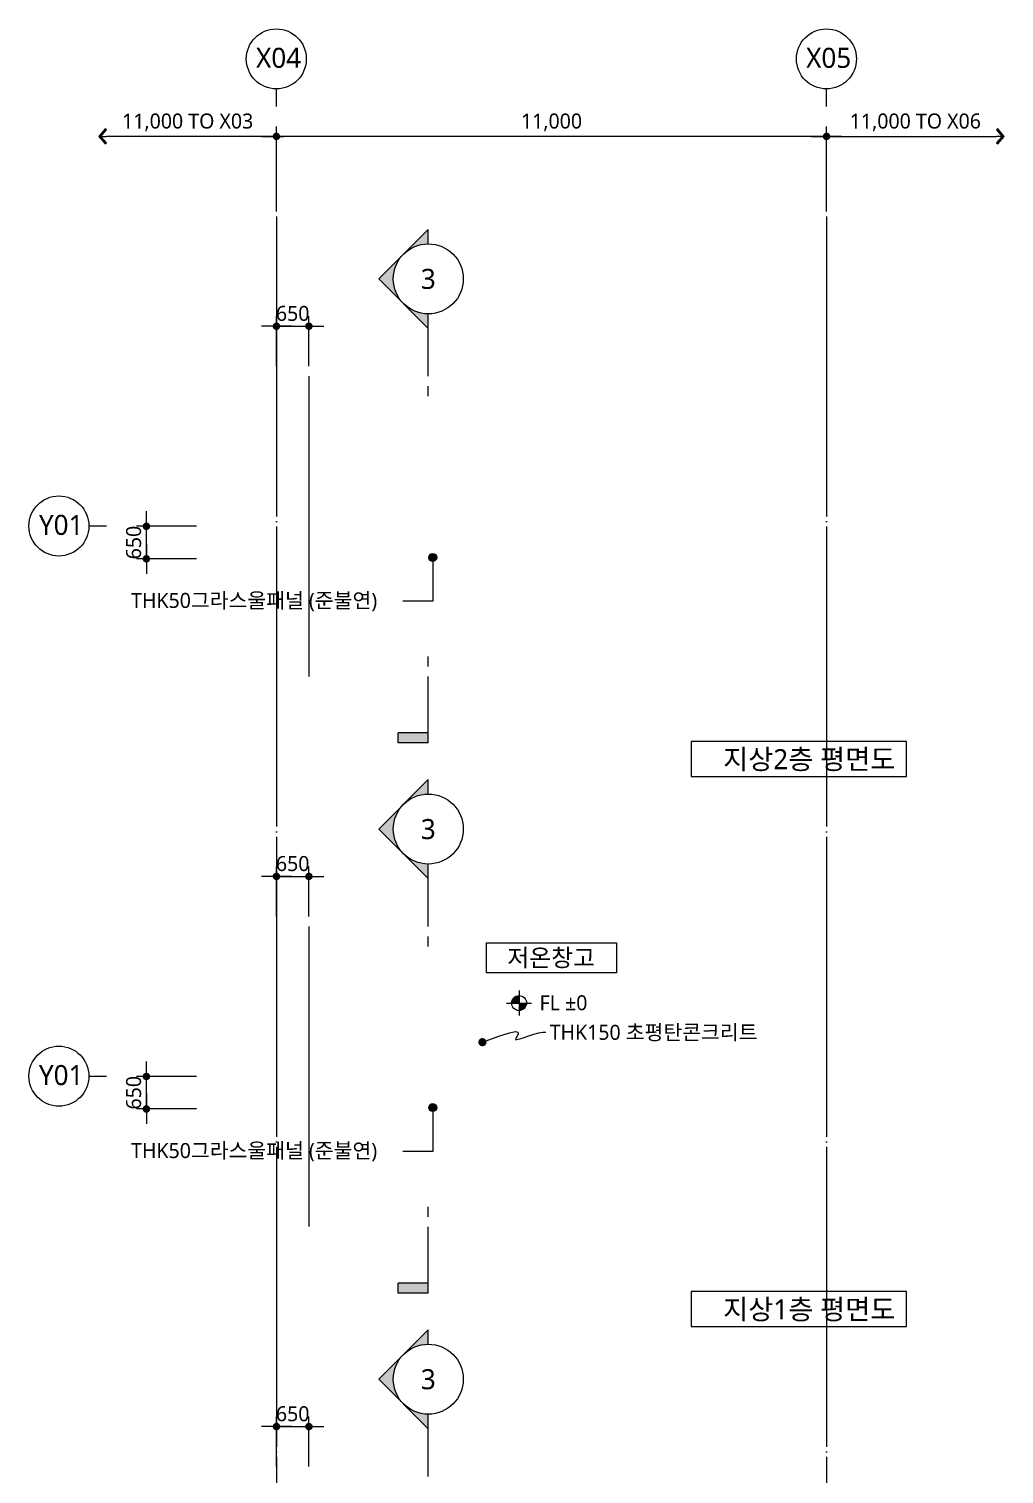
# Model space of a CAD drawing. Header units: millimetres. Extents: x -420989 to -259189, y -1306565 to -1134794.
# Drawn here: x -420989 to -401489, y -1223089 to -1194194 of the extents above; entities that cross this region are included whole.
import ezdxf
from ezdxf.enums import TextEntityAlignment as Align

# ---------------------------------------------------------------- set-up
doc = ezdxf.new("R2010")
doc.units = ezdxf.units.MM
doc.header["$LTSCALE"] = 100
doc.header["$MEASUREMENT"] = 0
doc.linetypes.add('CEN', pattern=[62, 60, -1, 0, -1])
doc.layers.get('0').update_dxf_attribs({"linetype": 'CONTINUOUS'})
for name, color, linetype in [('7-지시선', 7, 'CONTINUOUS'), ('A-DIMS', 7, 'CONTINUOUS'), ('A-MKXS-LEAD', 7, 'CONTINUOUS'), ('TEXT', 4, 'CONTINUOUS')]:
    doc.layers.add(name, color=color, linetype=linetype)
for name, color, linetype, lineweight in [('A-AXIS-BUBL', 7, 'CONTINUOUS', 25), ('A-AXIS-LINE', 1, 'CEN', 15), ('A-CONC-LIN1', 2, 'CONTINUOUS', 40), ('A-MKXS-MAK1', 3, 'CONTINUOUS', 25), ('A-MKXS-TEXT1', 3, 'CONTINUOUS', 25), ('A-MKXS-TEXT2', 7, 'CONTINUOUS', 25), ('A-MKXX-NAME', 3, 'CONTINUOUS', 25), ('A-MKXX-SYMB', 7, 'CONTINUOUS', 25), ('A-XXXX-SYMB', 7, 'CONTINUOUS', 25), ('A-XXXX-TXT1', 3, 'CONTINUOUS', 25), ('A-XXXX-TXT2', 3, 'CONTINUOUS', 25)]:
    doc.layers.add(name, color=color, linetype=linetype, lineweight=lineweight)
doc.styles.add('HY울릉도L', font='')
doc.styles.add('맑은고딕', font='malgun.ttf')
doc.styles.get('HY울릉도L').set_extended_font_data('HYwulM')
doc.dimstyles.new('CDIM', dxfattribs={"dimtxt": 3, "dimasz": 1.5, "dimexe": 2, "dimexo": 1, "dimgap": 1, "dimtad": 1, "dimdec": 0, "dimrnd": 0.5, "dimzin": 0, "dimdsep": 32, "dimlunit": 6, "dimtxsty": 'HY울릉도L', "dimblk1": '_CIDOT', "dimblk2": '_CIDOT', "dimsah": 1, "dimcen": 5.5, "dimclrd": 2, "dimclre": 2, "dimclrt": 7, "dimadec": 0, "dimazin": 0, "dimtfac": 1, "dimtdec": 0, "dimtix": 1, "dimtmove": 2, "dimatfit": 1, "dimldrblk": '_CIDOT', "dimfxl": 1, "dimtolj": 1, "dimtzin": 0, "dimlwd": -1, "dimarcsym": 0})

# ---------------------------------------------------------------- blocks, each defined once
blk = doc.blocks.new('A$C1F441119')
at = {"layer": 'A-MKXS-MAK1'}
h = blk.add_hatch(color=256, dxfattribs=at)
h.paths.add_polyline_path([(-41, 1006), (-536, 511, -0.414214), (454, 511)])
h.paths.add_polyline_path([(-536, 511), (-1031, 16), (-741, 16, -0.198912)])
h.paths.add_polyline_path([(454, 511, -0.198912), (659, 16), (949, 16)])
for p, q in [((-1031, 16), (-41, 1006)), ((949, 16), (-41, 1006)), ((-2387, 16), (-2187, 16)), ((-1987, 16), (-741, 16)), ((659, 16), (949, 16))]:
    blk.add_line(p, q, dxfattribs=at)
blk.add_circle((-41, 16), 700, dxfattribs=at)
blk = doc.blocks.new('A$C55C64937')
at = {"layer": 'A-MKXS-MAK1'}
blk.add_hatch(color=256, dxfattribs=at).paths.add_polyline_path([(-1526, 600), (-1726, 600), (-1726, 0), (-1526, 0)])
for p, q in [((-1726, 600), (-1526, 600)), ((-1726, 0), (-1726, 600)), ((-1526, 0), (-1526, 600)), ((-1726, 0), (-400, 0)), ((-200, 0), (0, 0))]:
    blk.add_line(p, q, dxfattribs=at)
blk = doc.blocks.new('_CIDOT')
at = {"color": 0, "linetype": 'ByBlock'}
blk.add_line((2, 0), (-1, 0), dxfattribs=at)
at = {"color": 0, "linetype": 'ByBlock', "const_width": 0.5}
blk.add_lwpolyline([(-0.25, 0, 1), (0.25, 0, 1)], format="xyb", close=True, dxfattribs=at)
blk = doc.blocks.new('*D213')
at = {"layer": 'A-DIMS', "transparency": 16777216}
for p, q in [((-418639, -1203989), (-418639, -1203839)), ((-418639, -1204789), (-418639, -1204139)), ((-418639, -1204939), (-418639, -1205089))]:
    blk.add_line(p, q, dxfattribs=at)
at = {"layer": 'A-DIMS', "lineweight": -2, "transparency": 16777216}
for p, q in [((-417639, -1204139), (-418839, -1204139)), ((-417639, -1204789), (-418839, -1204789))]:
    blk.add_line(p, q, dxfattribs=at)
at = {"layer": 'A-DIMS', "transparency": 16777216, "xscale": 150, "yscale": 150, "zscale": 150}
for p, rotation in [((-418639, -1204139), 270), ((-418639, -1204789), 90)]:
    blk.add_blockref('_CIDOT', p, dxfattribs=dict(at, rotation=rotation))
at = {"layer": 'A-DIMS', "color": 3, "transparency": 16777216, "insert": (-418894, -1204464), "char_height": 300, "attachment_point": 5, "rotation": 90, "style": '맑은고딕'}
blk.add_mtext('\\A1;650', dxfattribs=at)
blk = doc.blocks.new('*D214')
at = {"layer": 'A-DIMS', "transparency": 16777216}
for p, q in [((-418639, -1214989), (-418639, -1214839)), ((-418639, -1215789), (-418639, -1215139)), ((-418639, -1215939), (-418639, -1216089))]:
    blk.add_line(p, q, dxfattribs=at)
at = {"layer": 'A-DIMS', "lineweight": -2, "transparency": 16777216}
for p, q in [((-417639, -1215139), (-418839, -1215139)), ((-417639, -1215789), (-418839, -1215789))]:
    blk.add_line(p, q, dxfattribs=at)
at = {"layer": 'A-DIMS', "transparency": 16777216, "xscale": 150, "yscale": 150, "zscale": 150}
for p, rotation in [((-418639, -1215139), 270), ((-418639, -1215789), 90)]:
    blk.add_blockref('_CIDOT', p, dxfattribs=dict(at, rotation=rotation))
at = {"layer": 'A-DIMS', "color": 3, "transparency": 16777216, "insert": (-418894, -1215464), "char_height": 300, "attachment_point": 5, "rotation": 90, "style": '맑은고딕'}
blk.add_mtext('\\A1;650', dxfattribs=at)
blk = doc.blocks.new('*D219')
at = {"layer": 'A-DIMS', "lineweight": -2, "transparency": 16777216}
for p, q in [((-416039, -1197844), (-416039, -1196144)), ((-405039, -1197844), (-405039, -1196144))]:
    blk.add_line(p, q, dxfattribs=at)
at = {"layer": 'A-DIMS', "transparency": 16777216}
blk.add_line((-405189, -1196344), (-415889, -1196344), dxfattribs=at)
at = {"layer": 'A-DIMS', "transparency": 16777216, "xscale": 150, "yscale": 150, "zscale": 150, "rotation": 180}
blk.add_blockref('_CIDOT', (-416039, -1196344), dxfattribs=at)
at = {"layer": 'A-DIMS', "transparency": 16777216, "xscale": 150, "yscale": 150, "zscale": 150}
blk.add_blockref('_CIDOT', (-405039, -1196344), dxfattribs=at)
at = {"layer": 'A-DIMS', "color": 3, "transparency": 16777216, "insert": (-410539, -1196063), "char_height": 300, "attachment_point": 5, "style": '맑은고딕'}
blk.add_mtext('\\A1;11,000', dxfattribs=at)
blk = doc.blocks.new('ARROW2')
blk.add_lwpolyline([(-1, 0.87), (-0.26, 0), (-1, -0.87), (-0.85, -1), (0, 0), (-0.85, 1)], close=True)
for points in [[(-1, 0.87), (-0.85, 1), (-0.26, 0), (0, 0)], [(-0.26, 0), (0, 0), (-1, -0.87), (-0.85, -1)]]:
    blk.add_solid(points)
at = {"layer": 'A-XXXX-SYMB'}
blk.add_line((0, 0), (-1, 0), dxfattribs=at)
blk = doc.blocks.new('*D220')
at = {"layer": 'A-DIMS', "lineweight": -2, "transparency": 16777216}
blk.add_line((-405039, -1197844), (-405039, -1196144), dxfattribs=at)
at = {"layer": 'A-DIMS', "transparency": 16777216}
blk.add_line((-404889, -1196344), (-401639, -1196344), dxfattribs=at)
at = {"layer": 'A-DIMS', "transparency": 16777216, "xscale": 150, "yscale": 150, "zscale": 150}
blk.add_blockref('ARROW2', (-401489, -1196344), dxfattribs=at)
at = {"layer": 'A-DIMS', "transparency": 16777216, "xscale": 150, "yscale": 150, "zscale": 150, "rotation": 180}
blk.add_blockref('_CIDOT', (-405039, -1196344), dxfattribs=at)
at = {"layer": 'A-DIMS', "color": 3, "transparency": 16777216, "insert": (-403264, -1196063), "char_height": 300, "attachment_point": 5, "style": '맑은고딕'}
blk.add_mtext('\\A1;11,000 TO X06', dxfattribs=at)
blk = doc.blocks.new('*D221')
at = {"layer": 'A-DIMS', "lineweight": -2, "transparency": 16777216}
blk.add_line((-416039, -1197844), (-416039, -1196144), dxfattribs=at)
at = {"layer": 'A-DIMS', "transparency": 16777216}
blk.add_line((-416189, -1196344), (-419439, -1196344), dxfattribs=at)
at = {"layer": 'A-DIMS', "transparency": 16777216, "xscale": 150, "yscale": 150, "zscale": 150, "rotation": 180}
blk.add_blockref('ARROW2', (-419589, -1196344), dxfattribs=at)
at = {"layer": 'A-DIMS', "transparency": 16777216, "xscale": 150, "yscale": 150, "zscale": 150}
blk.add_blockref('_CIDOT', (-416039, -1196344), dxfattribs=at)
at = {"layer": 'A-DIMS', "color": 3, "transparency": 16777216, "insert": (-417814, -1196063), "char_height": 300, "attachment_point": 5, "style": '맑은고딕'}
blk.add_mtext('\\A1;11,000 TO X03', dxfattribs=at)
blk = doc.blocks.new('*D286')
at = {"layer": 'A-DIMS', "lineweight": -2, "transparency": 16777216}
for p, q in [((-416039, -1222939), (-416039, -1221939)), ((-415389, -1222939), (-415389, -1221939))]:
    blk.add_line(p, q, dxfattribs=at)
at = {"layer": 'A-DIMS', "transparency": 16777216}
for p, q in [((-416189, -1222139), (-416339, -1222139)), ((-416039, -1222139), (-415389, -1222139)), ((-415239, -1222139), (-415089, -1222139))]:
    blk.add_line(p, q, dxfattribs=at)
at = {"layer": 'A-DIMS', "transparency": 16777216, "xscale": 150, "yscale": 150, "zscale": 150}
blk.add_blockref('_CIDOT', (-416039, -1222139), dxfattribs=at)
at = {"layer": 'A-DIMS', "transparency": 16777216, "xscale": 150, "yscale": 150, "zscale": 150, "rotation": 180}
blk.add_blockref('_CIDOT', (-415389, -1222139), dxfattribs=at)
at = {"layer": 'A-DIMS', "color": 3, "transparency": 16777216, "insert": (-415714, -1221884), "char_height": 300, "attachment_point": 5, "style": '맑은고딕'}
blk.add_mtext('\\A1;650', dxfattribs=at)
blk = doc.blocks.new('*D287')
at = {"layer": 'A-DIMS', "lineweight": -2, "transparency": 16777216}
for p, q in [((-416039, -1211939), (-416039, -1210939)), ((-415389, -1211939), (-415389, -1210939))]:
    blk.add_line(p, q, dxfattribs=at)
at = {"layer": 'A-DIMS', "transparency": 16777216}
for p, q in [((-416189, -1211139), (-416339, -1211139)), ((-416039, -1211139), (-415389, -1211139)), ((-415239, -1211139), (-415089, -1211139))]:
    blk.add_line(p, q, dxfattribs=at)
at = {"layer": 'A-DIMS', "transparency": 16777216, "xscale": 150, "yscale": 150, "zscale": 150}
blk.add_blockref('_CIDOT', (-416039, -1211139), dxfattribs=at)
at = {"layer": 'A-DIMS', "transparency": 16777216, "xscale": 150, "yscale": 150, "zscale": 150, "rotation": 180}
blk.add_blockref('_CIDOT', (-415389, -1211139), dxfattribs=at)
at = {"layer": 'A-DIMS', "color": 3, "transparency": 16777216, "insert": (-415714, -1210884), "char_height": 300, "attachment_point": 5, "style": '맑은고딕'}
blk.add_mtext('\\A1;650', dxfattribs=at)
blk = doc.blocks.new('*D288')
at = {"layer": 'A-DIMS', "lineweight": -2, "transparency": 16777216}
for p, q in [((-416039, -1200939), (-416039, -1199939)), ((-415389, -1200939), (-415389, -1199939))]:
    blk.add_line(p, q, dxfattribs=at)
at = {"layer": 'A-DIMS', "transparency": 16777216}
for p, q in [((-416189, -1200139), (-416339, -1200139)), ((-416039, -1200139), (-415389, -1200139)), ((-415239, -1200139), (-415089, -1200139))]:
    blk.add_line(p, q, dxfattribs=at)
at = {"layer": 'A-DIMS', "transparency": 16777216, "xscale": 150, "yscale": 150, "zscale": 150}
blk.add_blockref('_CIDOT', (-416039, -1200139), dxfattribs=at)
at = {"layer": 'A-DIMS', "transparency": 16777216, "xscale": 150, "yscale": 150, "zscale": 150, "rotation": 180}
blk.add_blockref('_CIDOT', (-415389, -1200139), dxfattribs=at)
at = {"layer": 'A-DIMS', "color": 3, "transparency": 16777216, "insert": (-415714, -1199884), "char_height": 300, "attachment_point": 5, "style": '맑은고딕'}
blk.add_mtext('\\A1;650', dxfattribs=at)

msp = doc.modelspace()

# ---------------------------------------------------------------- hatches: boundary and pattern name
at = {"layer": 'A-MKXX-SYMB'}
h = msp.add_hatch(color=256, dxfattribs=at)
edge = h.paths.add_edge_path()
edge.add_arc((-412913.6, -1204762), 80, 0, 360)
h = msp.add_hatch(color=256, dxfattribs=at)
edge = h.paths.add_edge_path()
edge.add_arc((-412913.6, -1215762), 80, 0, 360)
at = {"layer": 'A-XXXX-SYMB'}
h = msp.add_hatch(color=256, dxfattribs=at)
h.paths.add_polyline_path([(-411187.8, -1213521.4, 0.4142136), (-411337.8, -1213671.4), (-411187.8, -1213671.4)])
h.paths.add_polyline_path([(-411037.8, -1213671.4), (-411187.8, -1213671.4), (-411187.8, -1213821.4, 0.4142136)])

# ---------------------------------------------------------------- linework, layer by layer
at = {"layer": '7-지시선'}
for points in [[(-412913.6, -1204762), (-412913.6, -1205638.7), (-413513.6, -1205638.7)], [(-412913.6, -1215762), (-412913.6, -1216638.7), (-413513.6, -1216638.7)]]:
    msp.add_lwpolyline(points, dxfattribs=at)
at = {"layer": 'A-AXIS-BUBL', "ltscale": 0.2}
for p, q in [((-416038.8, -1195744.2), (-416038.8, -1195394.2)), ((-405038.8, -1195744.2), (-405038.8, -1195394.2)), ((-419438.8, -1204138.7), (-419788.8, -1204138.7)), ((-419438.8, -1215138.7), (-419788.8, -1215138.7))]:
    msp.add_line(p, q, dxfattribs=at)
for centre in [(-416041.3, -1194794.2), (-405041.3, -1194794.2), (-420388.8, -1204132.8), (-420388.8, -1215132.8)]:
    msp.add_circle(centre, 600, dxfattribs=at)
at = {"layer": 'A-AXIS-LINE'}
for p, q in [((-416038.8, -1197944.2), (-416038.8, -1240138.7)), ((-405038.8, -1197944.2), (-405038.8, -1240138.7)), ((-415388.8, -1201138.7), (-415388.8, -1207138.7)), ((-415388.8, -1212138.7), (-415388.8, -1218138.7))]:
    msp.add_line(p, q, dxfattribs=at)
at = {"layer": 'A-MKXS-LEAD', "const_width": 80}
msp.add_lwpolyline([(-411960.9, -1214449.3, 1), (-411878, -1214457.6, 1)], format="xyb", close=True, dxfattribs=at)
at = {"layer": 'A-MKXS-LEAD'}
msp.add_lwpolyline([(-411919.4, -1214453.4), (-411593.6, -1214330.6), (-411381.3, -1214264.3), (-411260.5, -1214242.8), (-411209.1, -1214254.4), (-411205.3, -1214287.4), (-411226.9, -1214330.1), (-411252, -1214370.7), (-411258.6, -1214397.6), (-411229.7, -1214402), (-411169.3, -1214387.4), (-411086.4, -1214360), (-410990.1, -1214326.3), (-410889.4, -1214292.7), (-410793.4, -1214265.5), (-410711.1, -1214251.1), (-410651.5, -1214255.9)], dxfattribs=at)
at = {"layer": 'A-MKXX-SYMB'}
msp.add_lwpolyline([(-409241.7, -1213065.1), (-411835.8, -1213065.1), (-411835.8, -1212465.1), (-409241.7, -1212465.1)], close=True, dxfattribs=at)
for centre in [(-412913.6, -1204762), (-412913.6, -1215762)]:
    msp.add_circle(centre, 80, dxfattribs=at)
at = {"layer": 'A-XXXX-SYMB'}
for p, q in [((-411187.8, -1213421.4), (-411187.8, -1213921.4)), ((-411437.8, -1213671.4), (-410937.8, -1213671.4))]:
    msp.add_line(p, q, dxfattribs=at)
msp.add_circle((-411187.8, -1213671.4), 150, dxfattribs=at)
at = {"layer": 'TEXT', "ltscale": 100}
for points in [[(-403438.8, -1209139.4), (-403438.8, -1208438.7), (-407743, -1208438.7), (-407743, -1209139.4)], [(-403438.8, -1220139.4), (-403438.8, -1219438.7), (-407743, -1219438.7), (-407743, -1220139.4)]]:
    msp.add_lwpolyline(points, close=True, dxfattribs=at)

# ---------------------------------------------------------------- block references
at = {"layer": 'A-CONC-LIN1', "rotation": 90.00000000000001}
for name, p in [('A$C1F441119', (-412986.3, -1199150.6)), ('A$C55C64937', (-413002.5, -1206743.4)), ('A$C1F441119', (-412986.3, -1210150.6)), ('A$C55C64937', (-413002.5, -1217743.4)), ('A$C1F441119', (-412986.3, -1221150.6))]:
    msp.add_blockref(name, p, dxfattribs=at)

# ---------------------------------------------------------------- texts
at = {"layer": 'A-MKXS-TEXT1', "style": '맑은고딕'}
for s, p in [('THK50그라스울패널 (준불연)', (-418944.9, -1205620.5)), ('THK150 초평탄콘크리트', (-410575.1, -1214255.9)), ('THK50그라스울패널 (준불연)', (-418944.9, -1216620.5))]:
    msp.add_text(s, height=300, dxfattribs=at).set_placement(p, align=Align.MIDDLE_LEFT)
at = {"layer": 'A-MKXS-TEXT2', "style": '맑은고딕'}
for p in [(-413002.5, -1199192), (-413002.5, -1210192), (-413002.5, -1221192)]:
    msp.add_text('3', height=400, dxfattribs=at).set_placement(p, align=Align.MIDDLE)
at = {"layer": 'A-MKXX-NAME', "style": '맑은고딕'}
msp.add_text('저온창고', height=350, dxfattribs=at).set_placement((-410545.9, -1212765.1), align=Align.MIDDLE_CENTER)
at = {"layer": 'A-XXXX-TXT1', "style": '맑은고딕'}
for s, p in [('지상2층 평면도', (-403662.4, -1209115.1)), ('지상1층 평면도', (-403662.4, -1220115.1))]:
    msp.add_text(s, height=400, dxfattribs=at).set_placement(p, align=Align.BOTTOM_RIGHT)
at = {"layer": 'A-XXXX-TXT2', "ltscale": 0.2, "style": '맑은고딕'}
for s, p in [('X04', (-415996, -1194772.1)), ('X05', (-404996, -1194772.1)), ('Y01', (-420343.5, -1204110.8)), ('Y01', (-420343.5, -1215110.8))]:
    msp.add_text(s, height=400, dxfattribs=at).set_placement(p, align=Align.MIDDLE)
at = {"layer": 'A-XXXX-TXT2', "style": '맑은고딕'}
msp.add_text('FL %%P0', height=300, dxfattribs=at).set_placement((-410777.4, -1213664.5), align=Align.MIDDLE_LEFT)

# ---------------------------------------------------------------- dimensions: what is measured, and where the dimension line sits
at = {"layer": 'A-DIMS'}
dim = msp.add_linear_dim(base=(-419588.8, -1196344.2), p1=(-416038.8, -1197944.2), p2=(-419588.8, -1197944.2), angle=180, text='11,000 TO X03', dimstyle='CDIM', override={"dimscale": 100, "dimtxsty": '맑은고딕', "dimblk2": 'ARROW2', "dimse2": 1, "dimclrd": 256, "dimclre": 256, "dimclrt": 3}, dxfattribs=at)
dim.commit()
dim.dimension.update_dxf_attribs({"geometry": '*D221', "text_midpoint": (-417813.8, -1196063.3)})
dim = msp.add_linear_dim(base=(-401488.8, -1196344.2), p1=(-405038.8, -1197944.2), p2=(-401488.8, -1197944.2), text='11,000 TO X06', dimstyle='CDIM', override={"dimscale": 100, "dimtxsty": '맑은고딕', "dimblk2": 'ARROW2', "dimse2": 1, "dimclrd": 256, "dimclre": 256, "dimclrt": 3}, dxfattribs=at)
dim.commit()
dim.dimension.update_dxf_attribs({"geometry": '*D220', "text_midpoint": (-403263.8, -1196063.3)})
for base, p1, p2, angle, picture, middle in [((-416038.8, -1196344.2), (-405038.8, -1197944.2), (-416038.8, -1197944.2), 180, '*D219', (-410538.8, -1196063.3)), ((-418638.8, -1204138.7), (-417538.8, -1204788.7), (-417538.8, -1204138.7), 90, '*D213', (-418893.8, -1204463.7)), ((-418638.8, -1215138.7), (-417538.8, -1215788.7), (-417538.8, -1215138.7), 90, '*D214', (-418893.8, -1215463.7))]:
    dim = msp.add_linear_dim(base=base, p1=p1, p2=p2, angle=angle, dimstyle='CDIM', override={"dimscale": 100, "dimtxsty": '맑은고딕', "dimclrd": 256, "dimclre": 256, "dimclrt": 3}, dxfattribs=at)
    dim.commit()
    dim.dimension.update_dxf_attribs({"geometry": picture, "text_midpoint": middle})
for base, p1, p2, picture, middle in [((-415388.8, -1200138.7), (-416038.8, -1201038.7), (-415388.8, -1201038.7), '*D288', (-415713.8, -1199883.7)), ((-415388.8, -1211138.7), (-416038.8, -1212038.7), (-415388.8, -1212038.7), '*D287', (-415713.8, -1210883.7)), ((-415388.8, -1222138.7), (-416038.8, -1223038.7), (-415388.8, -1223038.7), '*D286', (-415713.8, -1221883.7))]:
    dim = msp.add_linear_dim(base=base, p1=p1, p2=p2, dimstyle='CDIM', override={"dimscale": 100, "dimtxsty": '맑은고딕', "dimclrd": 256, "dimclre": 256, "dimclrt": 3}, dxfattribs=at)
    dim.commit()
    dim.dimension.update_dxf_attribs({"geometry": picture, "text_midpoint": middle})

doc.saveas('drawing.dxf')
